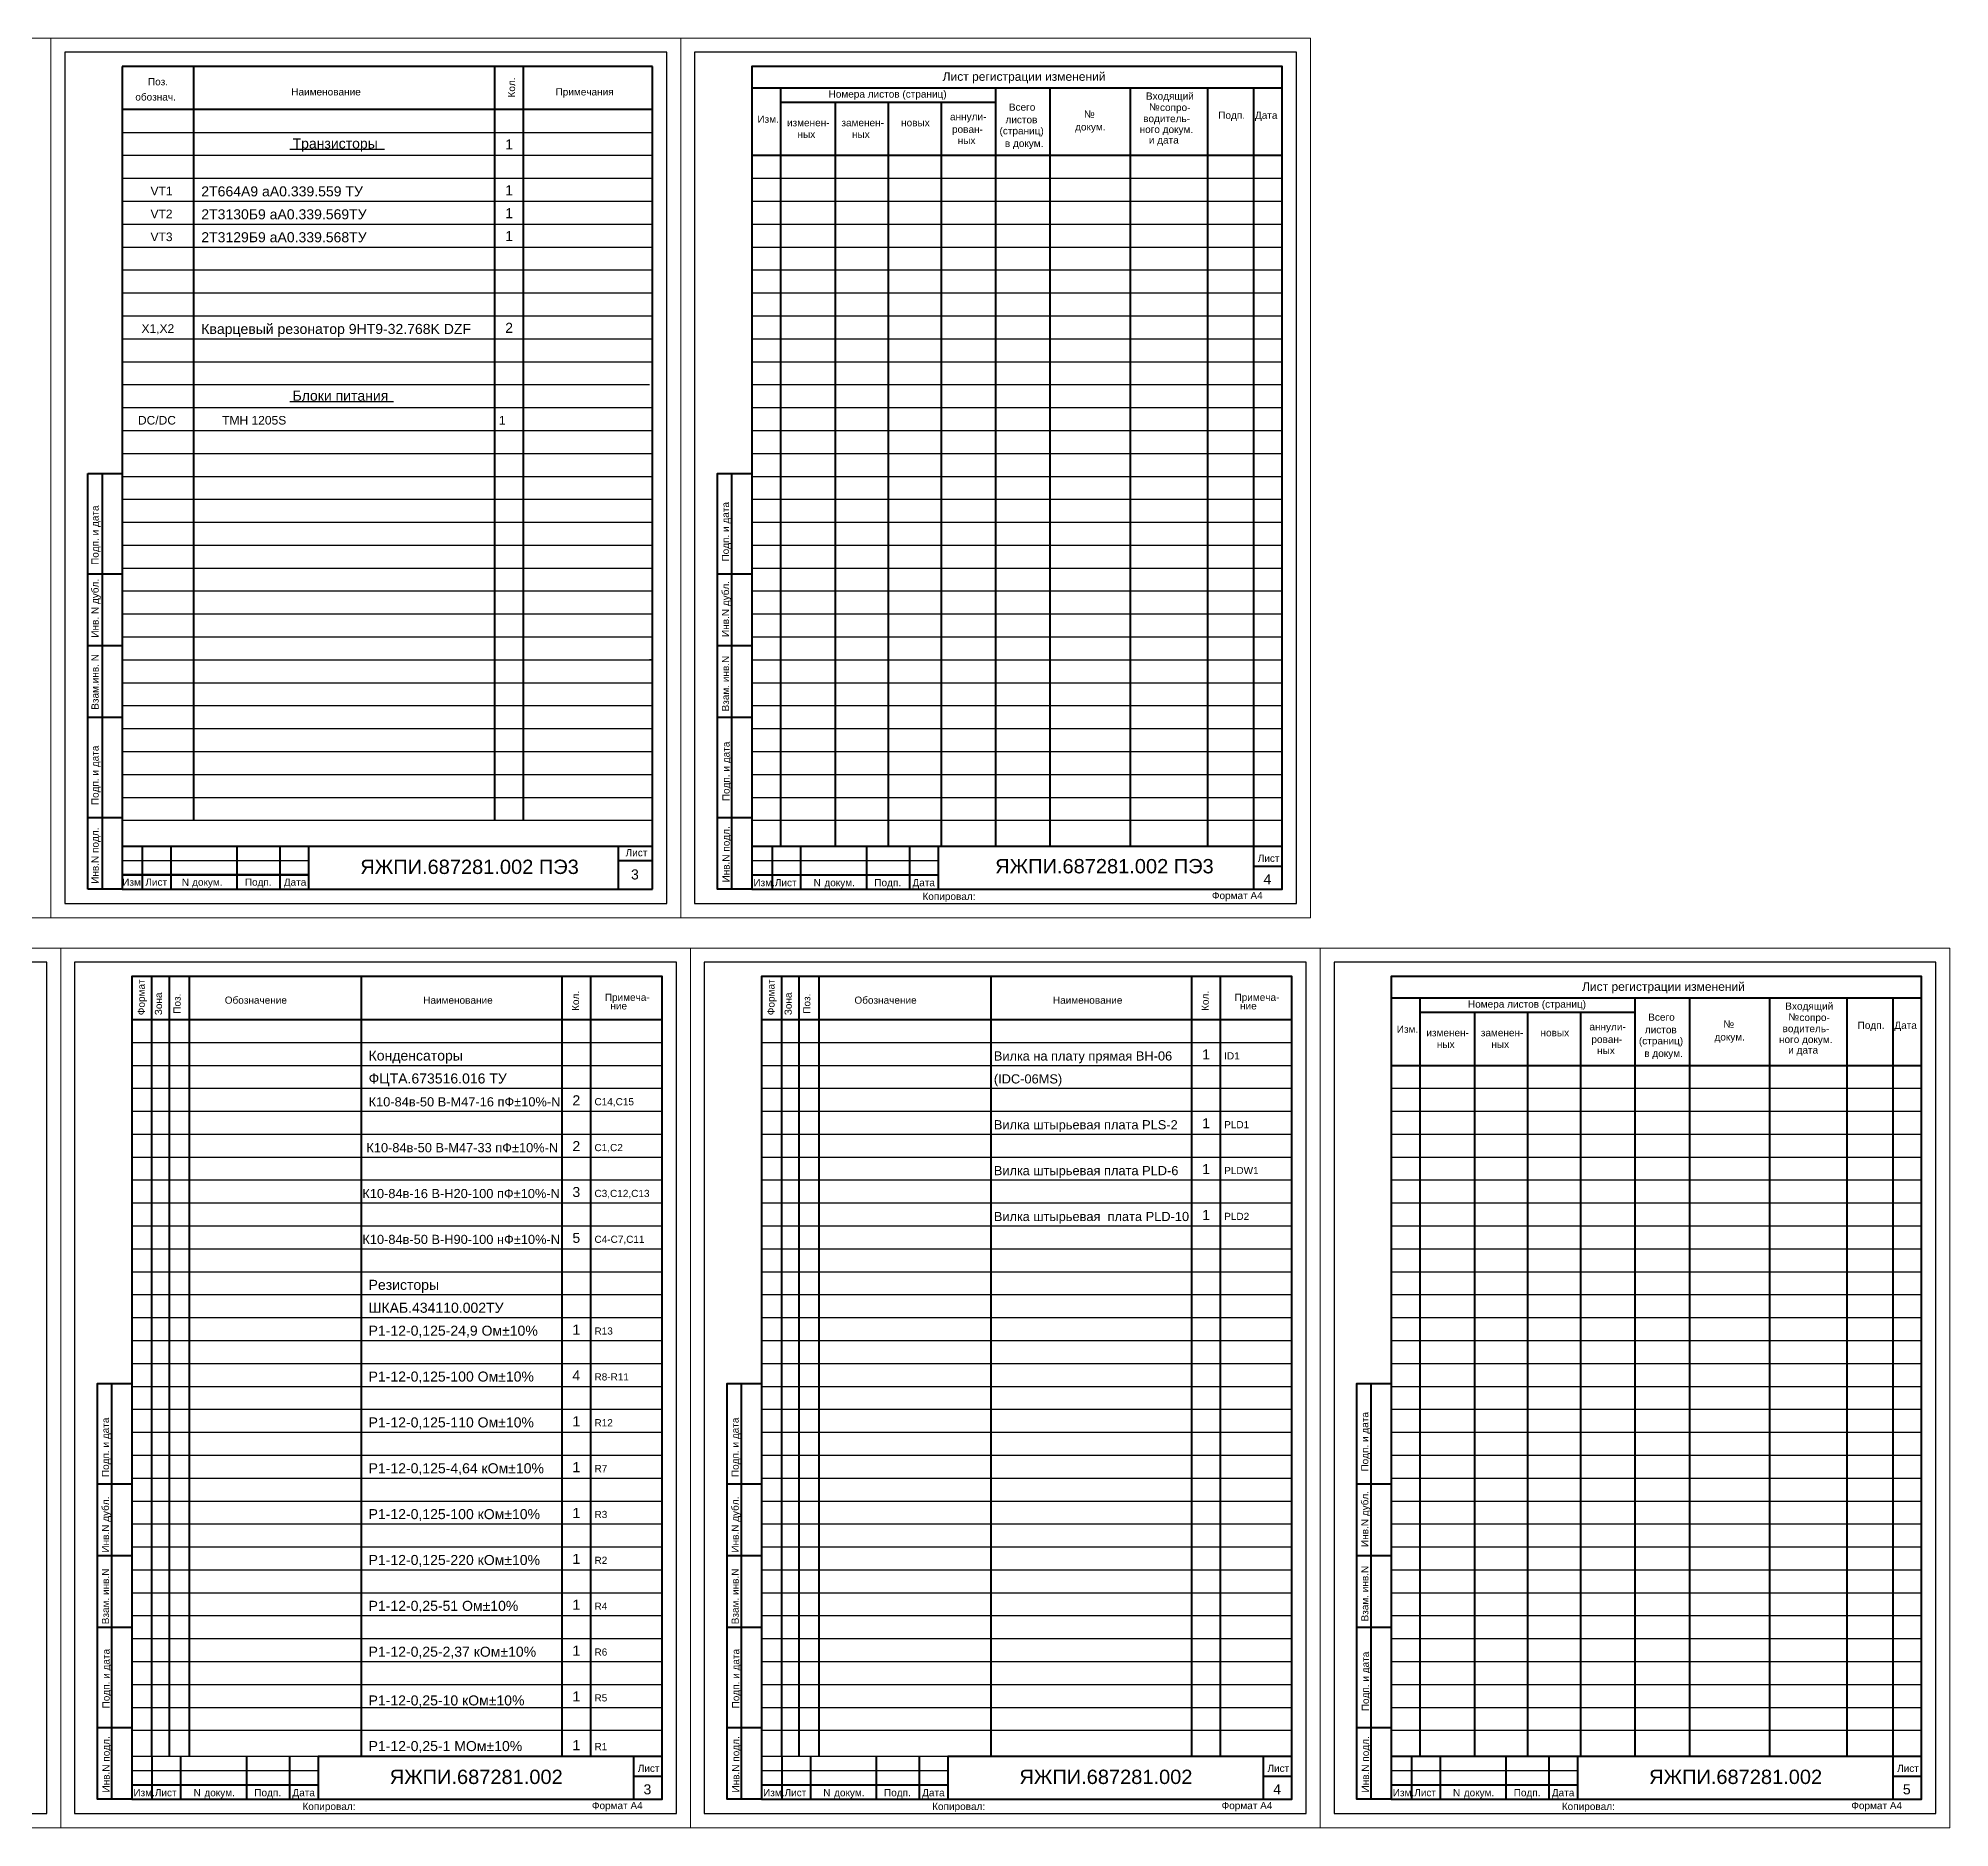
# Model space of a CAD drawing. Header units: millimetres. Extents: x 616 to 3040, y 265 to 2725.
# Drawn here: x 2373 to 3040, y 1149 to 1774 of the extents above; entities that cross this region are included whole.
import ezdxf

# ---------------------------------------------------------------- set-up
doc = ezdxf.new("R2010")
doc.units = ezdxf.units.MM
for name, color, linetype in [('3', 3, 'Continuous'), ('Text', 140, 'Continuous'), ('TONK', 7, 'Continuous'), ('Wire', 6, 'Continuous')]:
    doc.layers.add(name, color=color, linetype=linetype)
for name, color, linetype, lineweight in [('Gate', 60, 'Continuous', 35), ('OSN', 7, 'Continuous', 60), ('КА тонкая', 7, 'Continuous', 15)]:
    doc.layers.add(name, color=color, linetype=linetype, lineweight=lineweight)
doc.styles.get("Standard").update_dxf_attribs({"font": 'arial.ttf'})

# ---------------------------------------------------------------- blocks, each defined once
blk = doc.blocks.new('LRG')
at = {"layer": 'OSN', "lineweight": 50}
for p, q in [((20, 20), (85, 20)), ((27, 20), (27, 5)), ((37, 20), (37, 5)), ((60, 20), (60, 5)), ((75, 20), (75, 5)), ((85, 20), (85, 5)), ((85, 20), (205, 20)), ((195, 20), (195, 5)), ((20, 10), (85, 10)), ((195, 13), (205, 13))]:
    blk.add_line(p, q, dxfattribs=at)
for points in [[(20, 5), (205, 5), (205, 292), (20, 292), (20, 5)], [(20, 5), (8, 5), (8, 150), (20, 150)], [(13, 5), (13, 150)], [(8, 115), (20, 115)], [(8, 90), (20, 90)], [(8, 65), (20, 65)], [(8, 30), (20, 30)]]:
    blk.add_lwpolyline(points, dxfattribs=at)
at = {"layer": 'TONK'}
for p, q in [((210, 297), (0, 297)), ((0, 297), (0, 0)), ((210, 0), (210, 297)), ((20, 253), (205, 253)), ((20, 245), (205, 245)), ((20, 237), (205, 237)), ((20, 229), (205, 229)), ((20, 221), (205, 221)), ((20, 213), (205, 213)), ((20, 205), (205, 205)), ((20, 197), (205, 197)), ((20, 189), (205, 189)), ((20, 181), (205, 181)), ((20, 173), (205, 173)), ((20, 165), (205, 165)), ((20, 157), (205, 157)), ((20, 149), (205, 149)), ((20, 141), (205, 141)), ((20, 133), (205, 133)), ((20, 125), (205, 125)), ((20, 117), (205, 117)), ((20, 109), (205, 109)), ((20, 101), (205, 101)), ((20, 93), (205, 93)), ((20, 85), (205, 85)), ((20, 77), (205, 77)), ((20, 69), (205, 69)), ((20, 61), (205, 61)), ((20, 53), (205, 53)), ((20, 45), (205, 45)), ((20, 37), (205, 37)), ((20, 29), (205, 29)), ((20, 15), (85, 15)), ((0, 0), (210, 0))]:
    blk.add_line(p, q, dxfattribs=at)
at = {"layer": 'TONK', "lineweight": 50}
for p, q in [((30, 284.5), (30, 20)), ((105, 284.5), (105, 20)), ((124, 284.5), (124, 20)), ((152, 284.5), (152, 20)), ((179, 284.5), (179, 20)), ((195, 284.5), (195, 20)), ((30, 279.5), (105, 279.5)), ((49, 279.5), (49, 20)), ((67.5, 279.5), (67.5, 20)), ((86, 279.5), (86, 20)), ((20, 261), (205, 261))]:
    blk.add_line(p, q, dxfattribs=at)
blk.add_lwpolyline([(20, 284.5), (205, 284.5)], dxfattribs=at)

msp = doc.modelspace()

# ---------------------------------------------------------------- linework, layer by layer
at = {"layer": '3', "color": 0}
for p, q in [((2402.64067, 1740.91436), (2587.64067, 1740.91436)), ((2461.10366, 1735.00602), (2494.19669, 1735.00602)), ((2402.64067, 1732.91436), (2587.64067, 1732.91436)), ((2402.64067, 1724.91436), (2587.64067, 1724.91436)), ((2402.64067, 1716.91436), (2587.64067, 1716.91436)), ((2402.64067, 1708.91436), (2587.64067, 1708.91436)), ((2402.64067, 1700.91436), (2587.64067, 1700.91436)), ((2402.64067, 1692.91436), (2587.64067, 1692.91436)), ((2402.64067, 1684.91436), (2587.64067, 1684.91436)), ((2402.64067, 1676.91436), (2587.64067, 1676.91436)), ((2402.64067, 1668.91436), (2587.64067, 1668.91436)), ((2402.64067, 1660.91436), (2587.64067, 1660.91436)), ((2402.64067, 1652.91436), (2586.64067, 1652.91436)), ((2402.64067, 1644.91436), (2587.64067, 1644.91436)), ((2461.10366, 1647.00602), (2497.23768, 1647.00602)), ((2402.64067, 1636.91436), (2587.64067, 1636.91436)), ((2402.64067, 1628.91436), (2587.64067, 1628.91436)), ((2402.64067, 1620.91436), (2587.64067, 1620.91436)), ((2402.64067, 1612.91436), (2587.64067, 1612.91436)), ((2402.64067, 1604.91436), (2587.64067, 1604.91436)), ((2402.64067, 1596.91436), (2587.64067, 1596.91436)), ((2402.64067, 1588.91436), (2587.64067, 1588.91436)), ((2402.64067, 1580.91436), (2587.64067, 1580.91436)), ((2402.64067, 1572.91436), (2587.64067, 1572.91436)), ((2402.64067, 1564.91436), (2587.64067, 1564.91436)), ((2402.64067, 1556.91436), (2586.64067, 1556.91436)), ((2402.64067, 1548.91436), (2587.64067, 1548.91436)), ((2402.64067, 1540.91436), (2587.64067, 1540.91436)), ((2402.64067, 1532.91436), (2587.64067, 1532.91436)), ((2402.64067, 1524.91436), (2587.64067, 1524.91436)), ((2402.64067, 1524.91436), (2587.64067, 1524.91436)), ((2402.64067, 1516.91436), (2587.64067, 1516.91436)), ((2402.64067, 1508.91436), (2587.64067, 1508.91436)), ((2402.64067, 1500.91436), (2587.64067, 1500.91436))]:
    msp.add_line(p, q, dxfattribs=at)
at = {"layer": 'Gate', "color": 0, "lineweight": 60}
for p, q in [((2402.64067, 1763.91436), (2402.64067, 1476.91436)), ((2587.64067, 1763.91436), (2402.64067, 1763.91436)), ((2427.64067, 1500.91436), (2427.64067, 1763.91436)), ((2532.64067, 1500.91436), (2532.64067, 1763.91436)), ((2542.64067, 1500.91436), (2542.64067, 1763.91436)), ((2587.64067, 1476.91436), (2587.64067, 1763.91436)), ((2402.64067, 1749.01436), (2587.54067, 1749.01436)), ((2390.64067, 1476.91436), (2390.64067, 1621.91436)), ((2390.64067, 1621.91436), (2395.64067, 1621.91436)), ((2395.64067, 1621.91436), (2395.64067, 1476.91436)), ((2395.64067, 1621.91436), (2402.64067, 1621.91436)), ((2390.64067, 1586.91436), (2402.64067, 1586.91436)), ((2390.64067, 1561.91436), (2402.64067, 1561.91436)), ((2390.64067, 1536.91436), (2402.64067, 1536.91436)), ((2390.64067, 1501.91436), (2402.64067, 1501.91436)), ((2402.64067, 1491.91436), (2467.64067, 1491.91436)), ((2402.89067, 1491.91436), (2587.64067, 1491.91436)), ((2409.64067, 1491.91436), (2409.64067, 1476.91436)), ((2419.64067, 1491.91436), (2419.64067, 1476.91436)), ((2442.64067, 1491.91436), (2442.64067, 1476.91436)), ((2457.64067, 1491.91436), (2457.64067, 1476.91436)), ((2467.64067, 1491.91436), (2467.64067, 1476.91436)), ((2575.64067, 1491.91436), (2575.64067, 1476.91436)), ((2467.64067, 1481.91436), (2402.64067, 1481.91436)), ((2402.64067, 1481.91436), (2467.64067, 1481.91436)), ((2575.64067, 1486.91436), (2587.64067, 1486.91436)), ((2402.64067, 1476.91436), (2390.64067, 1476.91436)), ((2402.64067, 1476.91436), (2587.64067, 1476.91436)), ((2402.64067, 1476.91436), (2587.64067, 1476.91436))]:
    msp.add_line(p, q, dxfattribs=at)
at = {"layer": 'Gate', "color": 0}
for p, q in [((2586.64067, 1556.91436), (2587.64067, 1556.91436)), ((2402.64067, 1491.91436), (2467.64067, 1491.91436))]:
    msp.add_line(p, q, dxfattribs=at)
at = {"layer": 'OSN'}
for p, q in [((2413.02141, 1174.41346), (2413.02141, 1446.41346)), ((2419.02141, 1446.41346), (2419.02141, 1174.41346)), ((2426.02141, 1446.41346), (2426.02141, 1174.41346)), ((2486.02141, 1446.41346), (2486.02141, 1174.41346)), ((2556.02141, 1446.41346), (2556.02141, 1174.41346)), ((2566.02141, 1446.41346), (2566.02141, 1174.41346)), ((2632.74641, 1174.41346), (2632.74641, 1446.41346)), ((2638.74641, 1446.41346), (2638.74641, 1174.41346)), ((2645.74641, 1446.41346), (2645.74641, 1174.41346)), ((2705.74641, 1446.41346), (2705.74641, 1174.41346)), ((2775.74641, 1446.41346), (2775.74641, 1174.41346)), ((2785.74641, 1446.41346), (2785.74641, 1174.41346)), ((2413.02141, 1174.41346), (2413.02141, 1159.41346)), ((2423.02141, 1174.41346), (2423.02141, 1159.41346)), ((2446.02141, 1174.41346), (2446.02141, 1159.41346)), ((2461.02141, 1174.41346), (2461.02141, 1159.41346)), ((2471.02141, 1174.41346), (2591.02141, 1174.41346)), ((2471.02141, 1174.41346), (2471.02141, 1159.41346)), ((2581.02141, 1174.41346), (2581.02141, 1159.41346)), ((2632.74641, 1174.41346), (2632.74641, 1159.41346)), ((2642.74641, 1174.41346), (2642.74641, 1159.41346)), ((2665.74641, 1174.41346), (2665.74641, 1159.41346)), ((2680.74641, 1174.41346), (2680.74641, 1159.41346)), ((2690.74641, 1174.41346), (2810.74641, 1174.41346)), ((2690.74641, 1174.41346), (2690.74641, 1159.41346)), ((2800.74641, 1174.41346), (2800.74641, 1159.41346)), ((2581.02141, 1167.41346), (2591.02141, 1167.41346)), ((2800.74641, 1167.41346), (2810.74641, 1167.41346)), ((2406.02141, 1164.41346), (2471.02141, 1164.41346)), ((2625.74641, 1164.41346), (2690.74641, 1164.41346))]:
    msp.add_line(p, q, dxfattribs=at)
for points in [[(2406.02141, 1159.41346), (2591.02141, 1159.41346), (2591.02141, 1446.41346), (2406.02141, 1446.41346), (2406.02141, 1159.41346)], [(2625.74641, 1159.41346), (2810.74641, 1159.41346), (2810.74641, 1446.41346), (2625.74641, 1446.41346), (2625.74641, 1159.41346)], [(2406.02141, 1431.41346), (2591.02141, 1431.41346)], [(2625.74641, 1431.41346), (2810.74641, 1431.41346)], [(2406.02141, 1159.41346), (2394.02141, 1159.41346), (2394.02141, 1304.41346), (2406.02141, 1304.41346)], [(2399.02141, 1159.41346), (2399.02141, 1304.41346)], [(2625.74641, 1159.41346), (2613.74641, 1159.41346), (2613.74641, 1304.41346), (2625.74641, 1304.41346)], [(2618.74641, 1159.41346), (2618.74641, 1304.41346)], [(2394.02141, 1269.41346), (2406.02141, 1269.41346)], [(2613.74641, 1269.41346), (2625.74641, 1269.41346)], [(2394.02141, 1244.41346), (2406.02141, 1244.41346)], [(2613.74641, 1244.41346), (2625.74641, 1244.41346)], [(2394.02141, 1219.41346), (2406.02141, 1219.41346)], [(2613.74641, 1219.41346), (2625.74641, 1219.41346)], [(2394.02141, 1184.41346), (2406.02141, 1184.41346)], [(2613.74641, 1184.41346), (2625.74641, 1184.41346)]]:
    msp.add_lwpolyline(points, dxfattribs=at)
at = {"layer": 'TONK'}
for p, q in [((2406.02141, 1423.41346), (2591.02141, 1423.41346)), ((2625.74641, 1423.41346), (2810.74641, 1423.41346)), ((2406.02141, 1415.41346), (2591.02141, 1415.41346)), ((2625.74641, 1415.41346), (2810.74641, 1415.41346)), ((2406.02141, 1407.41346), (2591.02141, 1407.41346)), ((2625.74641, 1407.41346), (2810.74641, 1407.41346)), ((2406.02141, 1399.41346), (2591.02141, 1399.41346)), ((2625.74641, 1399.41346), (2810.74641, 1399.41346)), ((2406.02141, 1391.41346), (2591.02141, 1391.41346)), ((2625.74641, 1391.41346), (2810.74641, 1391.41346)), ((2406.02141, 1383.41346), (2591.02141, 1383.41346)), ((2625.74641, 1383.41346), (2810.74641, 1383.41346)), ((2406.02141, 1375.41346), (2591.02141, 1375.41346)), ((2625.74641, 1375.41346), (2810.74641, 1375.41346)), ((2406.02141, 1367.41346), (2591.02141, 1367.41346)), ((2625.74641, 1367.41346), (2810.74641, 1367.41346)), ((2406.02141, 1359.41346), (2591.02141, 1359.41346)), ((2625.74641, 1359.41346), (2810.74641, 1359.41346)), ((2406.02141, 1351.41346), (2591.02141, 1351.41346)), ((2625.74641, 1351.41346), (2810.74641, 1351.41346)), ((2406.02141, 1343.41346), (2591.02141, 1343.41346)), ((2625.74641, 1343.41346), (2810.74641, 1343.41346)), ((2406.02141, 1335.41346), (2591.02141, 1335.41346)), ((2625.74641, 1335.41346), (2810.74641, 1335.41346)), ((2406.02141, 1327.41346), (2591.02141, 1327.41346)), ((2625.74641, 1327.41346), (2810.74641, 1327.41346)), ((2406.02141, 1319.41346), (2591.02141, 1319.41346)), ((2625.74641, 1319.41346), (2810.74641, 1319.41346)), ((2406.02141, 1311.41346), (2591.02141, 1311.41346)), ((2625.74641, 1311.41346), (2810.74641, 1311.41346)), ((2406.02141, 1303.41346), (2591.02141, 1303.41346)), ((2625.74641, 1303.41346), (2810.74641, 1303.41346)), ((2406.02141, 1295.41346), (2591.02141, 1295.41346)), ((2625.74641, 1295.41346), (2810.74641, 1295.41346)), ((2406.02141, 1287.41346), (2591.02141, 1287.41346)), ((2625.74641, 1287.41346), (2810.74641, 1287.41346)), ((2406.02141, 1279.41346), (2591.02141, 1279.41346)), ((2625.74641, 1279.41346), (2810.74641, 1279.41346)), ((2406.02141, 1271.41346), (2591.02141, 1271.41346)), ((2625.74641, 1271.41346), (2810.74641, 1271.41346)), ((2406.02141, 1263.41346), (2591.02141, 1263.41346)), ((2625.74641, 1263.41346), (2810.74641, 1263.41346)), ((2406.02141, 1255.41346), (2591.02141, 1255.41346)), ((2625.74641, 1255.41346), (2810.74641, 1255.41346)), ((2406.02141, 1247.41346), (2591.02141, 1247.41346)), ((2625.74641, 1247.41346), (2810.74641, 1247.41346)), ((2406.02141, 1239.41346), (2591.02141, 1239.41346)), ((2625.74641, 1239.41346), (2810.74641, 1239.41346)), ((2406.02141, 1231.41346), (2591.02141, 1231.41346)), ((2625.74641, 1231.41346), (2810.74641, 1231.41346)), ((2406.02141, 1223.41346), (2591.02141, 1223.41346)), ((2625.74641, 1223.41346), (2810.74641, 1223.41346)), ((2406.02141, 1215.41346), (2591.02141, 1215.41346)), ((2625.74641, 1215.41346), (2810.74641, 1215.41346)), ((2406.02141, 1207.41346), (2591.02141, 1207.41346)), ((2625.74641, 1207.41346), (2810.74641, 1207.41346)), ((2406.02141, 1199.41346), (2591.02141, 1199.41346)), ((2625.74641, 1199.41346), (2810.74641, 1199.41346)), ((2406.02141, 1191.41346), (2591.02141, 1191.41346)), ((2625.74641, 1191.41346), (2810.74641, 1191.41346)), ((2406.02141, 1183.41346), (2591.02141, 1183.41346)), ((2625.74641, 1183.41346), (2810.74641, 1183.41346)), ((2406.02141, 1174.41346), (2471.02141, 1174.41346)), ((2625.74641, 1174.41346), (2690.74641, 1174.41346)), ((2406.02141, 1169.41346), (2471.02141, 1169.41346)), ((2625.74641, 1169.41346), (2690.74641, 1169.41346))]:
    msp.add_line(p, q, dxfattribs=at)
for points in [[(2166.29641, 1154.41346), (2376.29641, 1154.41346), (2376.29641, 1451.41346), (2166.29641, 1451.41346), (2166.29641, 1154.41346)], [(2386.02141, 1154.41346), (2596.02141, 1154.41346), (2596.02141, 1451.41346), (2386.02141, 1451.41346), (2386.02141, 1154.41346)], [(2605.74641, 1154.41346), (2815.74641, 1154.41346), (2815.74641, 1451.41346), (2605.74641, 1451.41346), (2605.74641, 1154.41346)]]:
    msp.add_lwpolyline(points, dxfattribs=at)
at = {"layer": 'Wire', "color": 0}
for p, q in [((2382.64067, 1768.91436), (2382.64067, 1471.91436)), ((2592.64067, 1768.91436), (2382.64067, 1768.91436)), ((2592.64067, 1471.91436), (2592.64067, 1768.91436)), ((2402.64067, 1486.91436), (2467.64067, 1486.91436)), ((2402.64067, 1486.91436), (2467.64067, 1486.91436)), ((2382.64067, 1471.91436), (2592.64067, 1471.91436))]:
    msp.add_line(p, q, dxfattribs=at)
at = {"layer": 'Wire', "color": 0, "lineweight": -2}
for p, q in [((2587.64067, 1491.91436), (2575.64067, 1491.91436)), ((2575.64067, 1491.91436), (2575.64067, 1476.91436))]:
    msp.add_line(p, q, dxfattribs=at)
at = {"layer": 'КА тонкая', "ltscale": 20}
for p, q in [((2377.77818, 1773.76465), (2158.05318, 1773.76465)), ((2377.77818, 1466.91436), (2377.77818, 1773.76465)), ((2377.77818, 1466.91436), (2377.77818, 1773.76465)), ((2597.50317, 1773.76465), (2377.77818, 1773.76465)), ((2597.50317, 1466.91436), (2597.50317, 1773.76465)), ((2597.50317, 1466.91436), (2597.50317, 1773.76465)), ((2817.22817, 1773.76465), (2597.50317, 1773.76465)), ((2817.22817, 1466.91436), (2817.22817, 1773.76465)), ((2377.77818, 1466.91436), (2158.05318, 1466.91436)), ((2597.50317, 1466.91436), (2377.77818, 1466.91436)), ((2817.22817, 1466.91436), (2597.50317, 1466.91436)), ((2381.15891, 1456.26375), (2161.43391, 1456.26375)), ((2381.15891, 1149.41346), (2381.15891, 1456.26375)), ((2381.15891, 1149.41346), (2381.15891, 1456.26375)), ((2600.88391, 1456.26375), (2381.15891, 1456.26375)), ((2600.88391, 1149.41346), (2600.88391, 1456.26375)), ((2600.88391, 1149.41346), (2600.88391, 1456.26375)), ((2820.60891, 1456.26375), (2600.88391, 1456.26375)), ((2820.60891, 1149.41346), (2820.60891, 1456.26375)), ((3040.3339, 1456.26375), (2820.60891, 1456.26375)), ((2820.60891, 1149.41346), (2820.60891, 1456.26375)), ((3040.3339, 1149.41346), (3040.3339, 1456.26375)), ((2381.15891, 1149.41346), (2161.43391, 1149.41346)), ((2600.88391, 1149.41346), (2381.15891, 1149.41346)), ((2820.60891, 1149.41346), (2600.88391, 1149.41346)), ((3040.3339, 1149.41346), (2820.60891, 1149.41346))]:
    msp.add_line(p, q, dxfattribs=at)

# ---------------------------------------------------------------- block references
at = {"layer": 'OSN', "linetype": 'ByBlock', "lineweight": 40}
for p in [(2602.36567, 1471.91436), (2825.4714, 1154.41346)]:
    msp.add_blockref('LRG', p, dxfattribs=at)

# ---------------------------------------------------------------- texts
at = {"layer": 'Text', "color": 0, "char_height": 5, "attachment_point": 1}
for s, insert in [('ЯЖПИ.687281.002 ПЭ3', (2707.24983, 1487.39996)), ('ЯЖПИ.687281.002 ПЭ3', (2485.70919, 1487.18029)), ('ЯЖПИ.687281.002', (2495.9776, 1169.67939)), ('ЯЖПИ.687281.002', (2715.7026, 1169.67939)), ('ЯЖПИ.687281.002', (2935.4276, 1169.67939))]:
    msp.add_mtext(s, dxfattribs=dict(at, insert=insert))
at = {"layer": 'TONK'}
for s, height, p in [('Лист регистрации изменений', 3, (2688.91389, 1758.90995)), ('обознач.', 2.5, (2407.2063, 1752.0291)), ('Поз.', 2.5, (2411.60234, 1757.3515)), ('Наименование', 2.5, (2461.62892, 1753.80025)), ('Примечания', 2.5, (2553.83077, 1753.80025)), ('Номера листов (страниц)', 2.5, (2649.10789, 1753.04091)), ('Входящий', 2.5, (2759.84137, 1752.33882)), ('Всего', 2.5, (2712.01841, 1748.48762)), ('сопро-', 2.5, (2764.75673, 1748.37548)), ('Подп.', 2.5, (2785.07937, 1745.64828)), ('Дата', 2.5, (2797.88891, 1745.64828)), ('Изм.', 2.5, (2624.27033, 1744.27851)), ('изменен-', 2.5, (2634.5868, 1743.04292)), ('ных', 2.5, (2638.26676, 1738.9952)), ('заменен-', 2.5, (2653.5868, 1743.04292)), ('ных', 2.5, (2657.26676, 1738.9952)), ('новых', 2.5, (2674.42306, 1743.04292)), ('аннули-', 2.5, (2691.47907, 1745.12904)), ('рован-', 2.5, (2692.17628, 1740.74608)), ('(страниц)', 2.5, (2708.7585, 1740.21549)), ('листов', 2.5, (2710.836, 1744.10466)), ('докум.', 2.5, (2735.13794, 1741.57784)), ('ного докум.', 2.5, (2757.63517, 1740.70748)), ('водитель-', 2.5, (2758.87212, 1744.48937)), ('Транзисторы', 3.5, (2462.07561, 1735.29434)), ('1', 3.5, (2536.27506, 1734.97857)), ('ных', 2.5, (2694.16746, 1736.85691)), ('в докум.', 2.5, (2710.63496, 1735.83253)), ('и дата', 2.5, (2760.85122, 1737.01753)), ('VT1', 3, (2412.50713, 1718.97857)), ('2Т664А9 аА0.339.559 ТУ', 3.5, (2430.22442, 1718.5893)), ('1', 3.5, (2536.27506, 1718.97857)), ('1', 3.5, (2536.27506, 1710.97857)), ('VT2', 3, (2412.50713, 1710.97857)), ('2Т3130Б9 аА0.339.569ТУ', 3.5, (2430.22442, 1710.5893)), ('VT3', 3, (2412.50713, 1702.97857)), ('2Т3129Б9 аА0.339.568ТУ', 3.5, (2430.22442, 1702.5893)), ('1', 3.5, (2536.27506, 1702.97857)), ('Кварцевый резонатор 9HT9-32.768K DZF', 3.5, (2430.22442, 1670.5893)), ('2', 3.5, (2536.27506, 1670.97857)), ('X1,X2', 3, (2409.36766, 1670.97857)), ('Блоки питания', 3.5, (2462.07561, 1647.29434)), ('DC/DC', 3, (2408.11457, 1638.97857)), ('TMH 1205S', 3, (2437.50713, 1638.97857)), ('1', 3, (2534.04584, 1638.97857)), ('Лист', 2.5, (2578.29435, 1488.35773)), ('Лист', 2.5, (2798.86567, 1486.41436)), ('3', 3.5, (2580.16821, 1480.26837)), ('4', 3.5, (2800.87051, 1478.57975)), ('Изм.', 2.5, (2402.64067, 1478.07482)), ('Лист         докум.        Подп.', 2.5, (2410.70974, 1478.09481)), ('N', 2.5, (2423.41965, 1478.0348)), ('Дата', 2.5, (2459.00974, 1478.09481)), ('Изм.', 2.5, (2622.86567, 1477.91436)), ('Лист          докум.       Подп.', 2.5, (2630.36567, 1477.91436)), ('N', 2.5, (2643.86567, 1477.91436)), ('Дата', 2.5, (2678.36567, 1477.91436)), ('Копировал:', 2.5, (2681.86567, 1473.11436)), ('Формат A4', 2.5, (2782.86567, 1473.41436)), ('Лист регистрации изменений', 3, (2912.01962, 1441.40905)), ('    Обозначение                                                 Наименование', 2.5, (2434.52141, 1436.91346)), ('Примеча-', 2.5, (2571.02141, 1437.91346)), ('  ние', 2.5, (2571.02141, 1434.91346)), ('    Обозначение                                                 Наименование', 2.5, (2654.24641, 1436.91346)), ('Примеча-', 2.5, (2790.74641, 1437.91346)), ('  ние', 2.5, (2790.74641, 1434.91346)), ('Номера листов (страниц)', 2.5, (2872.21362, 1435.54001)), ('Входящий', 2.5, (2982.9471, 1434.83792)), ('Изм.', 2.5, (2847.37606, 1426.77761)), ('изменен-', 2.5, (2857.69253, 1425.54201)), ('заменен-', 2.5, (2876.69253, 1425.54201)), ('новых', 2.5, (2897.5288, 1425.54201)), ('аннули-', 2.5, (2914.5848, 1427.62814)), ('листов', 2.5, (2933.94173, 1426.60376)), ('Всего', 2.5, (2935.12414, 1430.98672)), ('водитель-', 2.5, (2981.97786, 1426.98847)), ('сопро-', 2.5, (2987.86247, 1430.87458)), ('Подп.', 2.5, (3008.18511, 1428.14738)), ('Дата', 2.5, (3020.99465, 1428.14738)), ('1', 3.5, (2779.44754, 1417.47767)), ('ных', 2.5, (2861.37249, 1421.4943)), ('ных', 2.5, (2880.37249, 1421.4943)), ('рован-', 2.5, (2915.28201, 1423.24518)), ('ных', 2.5, (2917.27319, 1419.35601)), ('(страниц)', 2.5, (2931.86423, 1422.71459)), ('докум.', 2.5, (2958.24367, 1424.07694)), ('ного докум.', 2.5, (2980.74091, 1423.20658)), ('и дата', 2.5, (2983.95696, 1419.51663)), ('Конденсаторы', 3.5, (2488.60515, 1417.0884)), ('Вилка на плату прямая BH-06', 3.2, (2706.7819, 1417.0884)), ('ID1', 2.5, (2787.14412, 1417.47767)), ('в докум.', 2.5, (2933.74069, 1418.33163)), ('ФЦТА.673516.016 ТУ', 3.5, (2488.60515, 1409.0884)), ('(IDC-06MS)', 3.2, (2706.7819, 1409.0884)), ('К10-84в-50 В-М47-16 пФ%%P10%%%-N', 3.2, (2488.60515, 1401.0884)), ('2', 3.5, (2559.72255, 1401.47767)), ('С14,С15', 2.5, (2567.41912, 1401.47767)), ('Вилка штырьевая плата PLS-2', 3.2, (2706.7819, 1393.0884)), ('1', 3.5, (2779.44754, 1393.47767)), ('PLD1', 2.5, (2787.14412, 1393.47767)), ('К10-84в-50 В-М47-33 пФ%%P10%%%-N', 3.2, (2487.82339, 1385.0884)), ('2', 3.5, (2559.72255, 1385.47767)), ('С1,С2', 2.5, (2567.41912, 1385.47767)), ('1', 3.5, (2779.44754, 1377.47767)), ('Вилка штырьевая плата PLD-6', 3.2, (2706.7819, 1377.0884)), ('PLDW1', 2.5, (2787.14412, 1377.47767)), ('К10-84в-16 В-Н20-100 пФ%%P10%%%-N', 3.2, (2486.42779, 1369.0884)), ('3', 3.5, (2559.72255, 1369.47767)), ('С3,С12,С13', 2.5, (2567.41912, 1369.47767)), ('Вилка штырьевая  плата PLD-10', 3.2, (2706.7819, 1361.0884)), ('1', 3.5, (2779.44754, 1361.47767)), ('PLD2', 2.5, (2787.14412, 1361.47767)), ('К10-84в-50 В-Н90-100 нФ%%P10%%%-N', 3.2, (2486.42779, 1353.0884)), ('5', 3.5, (2559.72255, 1353.47767)), ('С4-С7,С11', 2.5, (2567.41912, 1353.47767)), ('Резисторы', 3.5, (2488.60515, 1337.0884)), ('ШКАБ.434110.002ТУ', 3.5, (2488.60515, 1329.0884)), ('Р1-12-0,125-24,9 Ом%%P10%%%', 3.5, (2488.60515, 1321.0884)), ('1', 3.5, (2559.72255, 1321.47767)), ('R13', 2.5, (2567.41912, 1321.47767)), ('Р1-12-0,125-100 Ом%%P10%%%', 3.5, (2488.60515, 1305.0884)), ('4', 3.5, (2559.72255, 1305.47767)), ('R8-R11', 2.5, (2567.41912, 1305.47767)), ('Р1-12-0,125-110 Ом%%P10%%%', 3.5, (2488.60515, 1289.0884)), ('1', 3.5, (2559.72255, 1289.47767)), ('R12', 2.5, (2567.41912, 1289.47767)), ('Р1-12-0,125-4,64 кОм%%P10%%%', 3.5, (2488.60515, 1273.0884)), ('1', 3.5, (2559.72255, 1273.47767)), ('R7', 2.5, (2567.41912, 1273.47767)), ('1', 3.5, (2559.72255, 1257.47767)), ('Р1-12-0,125-100 кОм%%P10%%%', 3.5, (2488.60515, 1257.0884)), ('R3', 2.5, (2567.41912, 1257.47767)), ('Р1-12-0,125-220 кОм%%P10%%%', 3.5, (2488.60515, 1241.0884)), ('1', 3.5, (2559.72255, 1241.47767)), ('R2', 2.5, (2567.41912, 1241.47767)), ('Р1-12-0,25-51 Ом%%P10%%%', 3.5, (2488.60515, 1225.0884)), ('1', 3.5, (2559.72255, 1225.47767)), ('R4', 2.5, (2567.41912, 1225.47767)), ('Р1-12-0,25-2,37 кОм%%P10%%%', 3.5, (2488.60515, 1209.0884)), ('1', 3.5, (2559.72255, 1209.47767)), ('R6', 2.5, (2567.41912, 1209.47767)), ('Р1-12-0,25-10 кОм%%P10%%%', 3.5, (2488.60515, 1192.0884)), ('1', 3.5, (2559.72255, 1193.47767)), ('R5', 2.5, (2567.41912, 1193.47767)), ('Р1-12-0,25-1 МОм%%P10%%%', 3.5, (2488.60515, 1176.172)), ('1', 3.5, (2559.72255, 1176.47767)), ('R1', 2.5, (2567.41912, 1176.47767)), ('Лист', 2.5, (2582.52141, 1168.91346)), ('Лист', 2.5, (2802.24641, 1168.91346)), ('Лист', 2.5, (3021.9714, 1168.91346)), ('Изм.', 2.5, (2406.52141, 1160.41346)), ('Лист          докум.       Подп.', 2.5, (2414.02141, 1160.41346)), ('N', 2.5, (2427.52141, 1160.41346)), ('Дата', 2.5, (2462.02141, 1160.41346)), ('3', 3.5, (2584.52625, 1161.07885)), ('Изм.', 2.5, (2626.24641, 1160.41346)), ('Лист          докум.       Подп.', 2.5, (2633.74641, 1160.41346)), ('N', 2.5, (2647.24641, 1160.41346)), ('Дата', 2.5, (2681.74641, 1160.41346)), ('4', 3.5, (2804.25125, 1161.07885)), ('Изм.', 2.5, (2845.9714, 1160.41346)), ('Лист          докум.       Подп.', 2.5, (2853.4714, 1160.41346)), ('N', 2.5, (2866.9714, 1160.41346)), ('Дата', 2.5, (2901.4714, 1160.41346)), ('5', 3.5, (3023.97624, 1161.07885)), ('Копировал:', 2.5, (2465.52141, 1155.61346)), ('Формат A4', 2.5, (2566.52141, 1155.91346)), ('Копировал:', 2.5, (2685.24641, 1155.61346)), ('Формат A4', 2.5, (2786.24641, 1155.91346)), ('Копировал:', 2.5, (2904.9714, 1155.61346)), ('Формат A4', 2.5, (3005.9714, 1155.91346))]:
    msp.add_text(s, height=height, dxfattribs=at).set_placement(p)
for s, p in [('Кол.', (2539.72205, 1753.09399)), ('Инв. N дубл.     Подп. и дата', (2394.39533, 1564.62436)), ('  Инв.N дубл.       Подп. и дата', (2614.36567, 1562.91436)), ('Взам.инв. N', (2394.39533, 1539.46902)), (' Взам. инв.N', (2614.36567, 1537.91436)), ('Инв.N подл.         Подп. и дата', (2614.56567, 1479.21436)), ('Подп. и дата', (2394.39533, 1506.19757)), ('Инв.N подл.', (2394.39533, 1478.75041)), ('Формат', (2410.52141, 1432.91346)), ('Зона', (2416.52141, 1432.91346)), ('Кол.', (2562.02141, 1434.41346)), ('Формат', (2630.24641, 1432.91346)), ('Зона', (2636.24641, 1432.91346)), ('Кол.', (2781.74641, 1434.41346)), ('Поз.', (2423.02141, 1433.41346)), ('Поз.', (2642.74641, 1433.41346)), ('  Инв.N дубл.       Подп. и дата', (2837.4714, 1245.41346)), ('Инв.N дубл.       Подп. и дата', (2398.02141, 1245.41346)), ('Инв.N дубл.       Подп. и дата', (2617.74641, 1245.41346)), ('Взам. инв.N', (2398.02141, 1220.41346)), ('Взам. инв.N', (2617.74641, 1220.41346)), (' Взам. инв.N', (2837.4714, 1220.41346)), ('Инв.N подл.          Подп. и дата', (2398.22141, 1161.71346)), ('Инв.N подл.          Подп. и дата', (2617.94641, 1161.71346)), ('Инв.N подл.         Подп. и дата', (2837.6714, 1161.71346))]:
    msp.add_text(s, height=2.5, rotation=90, dxfattribs=at).set_placement(p)
at = {"layer": 'TONK', "char_height": 2.5, "attachment_point": 5}
for insert in [(2740.11416, 1747.32408), (2762.78187, 1749.83222), (2963.21989, 1429.82318), (2985.8876, 1432.33132)]:
    msp.add_mtext('\\A1;№', dxfattribs=dict(at, insert=insert))

doc.saveas('drawing.dxf')
